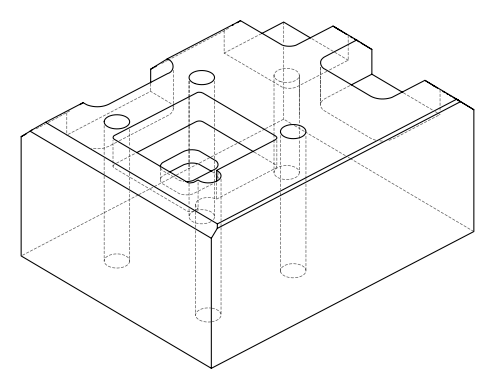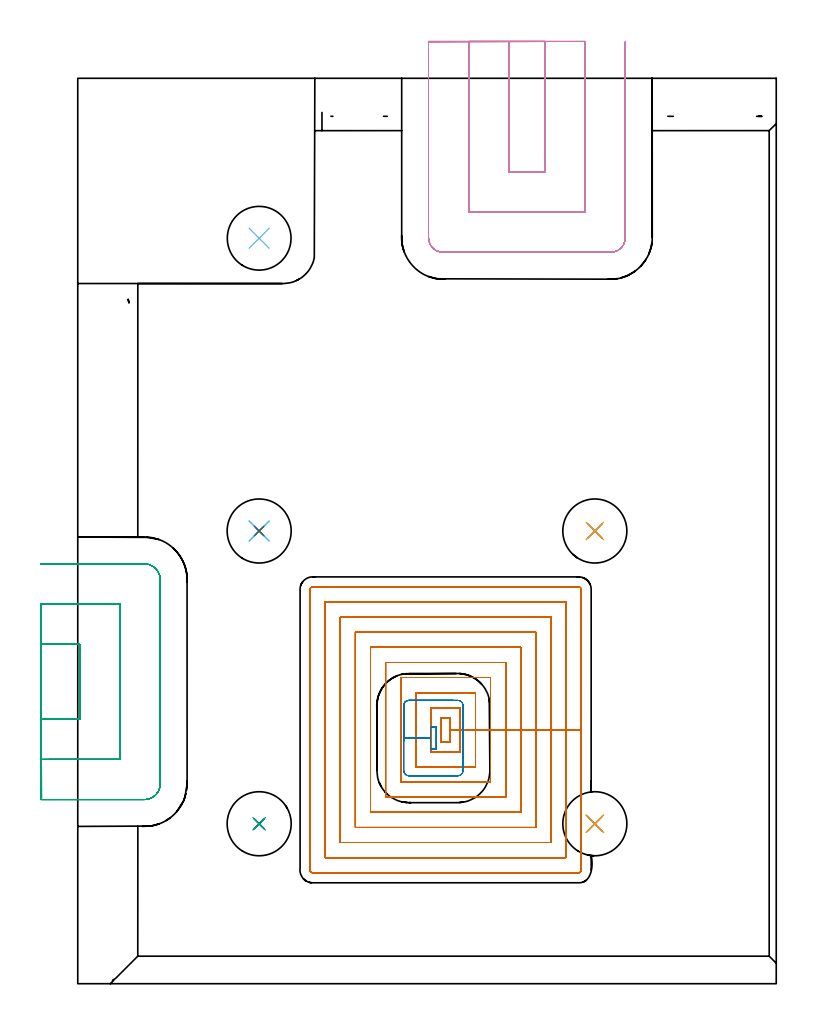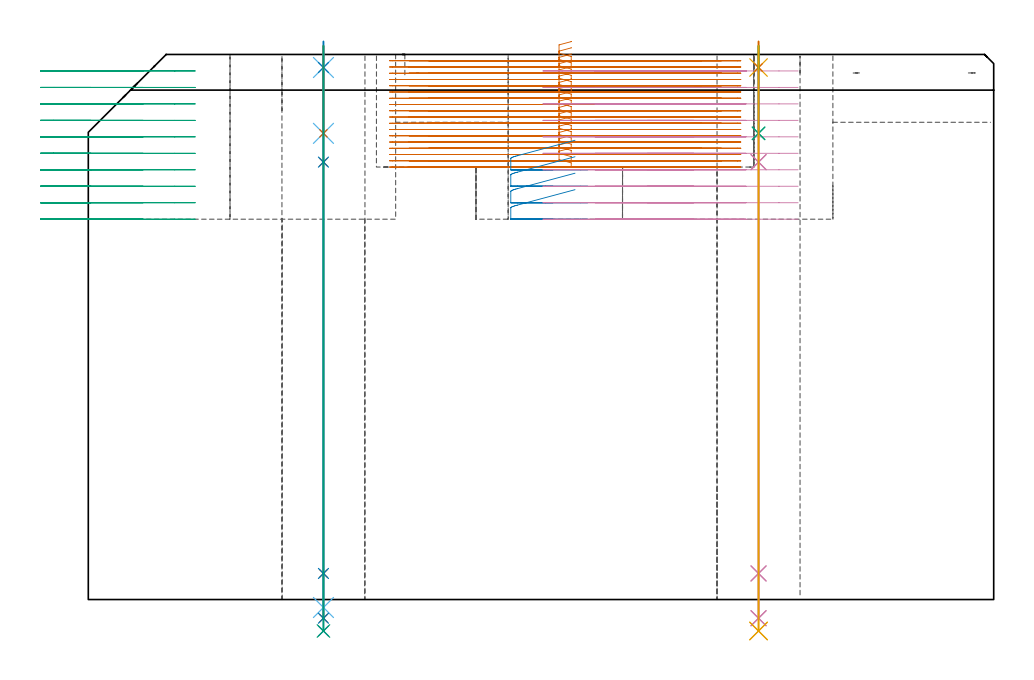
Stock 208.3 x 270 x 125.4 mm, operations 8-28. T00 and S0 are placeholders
(PLAN: 28 operations, 17 tool changes, 120.7 min)
(1 AREA_MILL | FG_CHAMFER_SURFACE | UGT0205_001 | 1.51 min | 4934 mm3)
(2 AREA_MILL_1 | FG_CHAMFER_SURFACE_1 | UGT0205_001 | 2.76 min | 8740 mm3)
(3 AREA_MILL_2 | FG_CHAMFER_SURFACE_2 | UGT0205_001 | 4.9 min | 6496 mm3)
(4 AREA_MILL_3 | FG_CHAMFER_SURFACE_3 | UGT0205_001 | 2.14 min | 552 mm3)
(5 AREA_MILL_4 | FG_CHAMFER_SURFACE_4 | UGT0205_001 | 2.03 min | 5386 mm3)
(6 AREA_MILL_5 | FG_CHAMFER_SURFACE_5 | UGT0205_001 | 4.48 min | 14565 mm3)
(7 MILL_CORNER_NOTCH_RECTANGULAR | CORNER_NOTCH_RECTANGULAR | NXT0201_012 | Follow Part, ap 4, ae 75% | 10.65 min | 161145 mm3)
(8 MILL_RECTANGULAR_POCKET | POCKET_RECTANGULAR_STRAIGHT | NXT0201_008 | Follow Part, ap 1.5, ae 75% | 64.33 min | 204747 mm3)
(9 MILL_RECTANGULAR_POCKET_1 | POCKET_RECTANGULAR_STRAIGHT_1 | NXT0201_012 | Follow Part, ap 4, ae 75% | 1.39 min | 14621 mm3)
(10 MILL_SLOT | SLOT_PARTIAL_RECTANGULAR | NXT0201_012 | Follow Part, ap 4, ae 75% | 9.64 min | 101551 mm3)
(11 MILL_SLOT_1 | SLOT_PARTIAL_RECTANGULAR_1 | NXT0201_012 | Follow Part, ap 4, ae 75% | 11.29 min | 165333 mm3)
(12 SPOT_DRILL | STEP1HOLE | NXT0321_9005460120000 | 0.05 min | 111 mm3)
(13 SPOT_DRILL_1 | STEP1HOLE_1 | NXT0321_9005460120000 | 0.05 min | 161 mm3)
(14 SPOT_DRILL_2 | STEP1HOLE_2 | NXT0321_9005460120000 | 0.05 min | 203 mm3)
(15 SPOT_DRILL_3 | STEP1HOLE_4 | NXT0321_9005460120000 | 0.05 min | 179 mm3)
(16 DRILL_BLIND_HOLE_INTO_CENTER | STEP1HOLE | NXT0301_092 | 0.08 min | 1045 mm3)
(17 GUN_DRILL_THROUGH_HOLE | STEP1HOLE | UGT0307_009 | 0.63 min | 11879 mm3)
(18 DRILL_TO_ENLARGE_THROUGH_HOLE | STEP1HOLE | UGT0301_258 | 0.54 min | 19676 mm3)
(19 DRILL_BLIND_HOLE_INTO_CENTER_1 | STEP1HOLE_1 | NXT0301_092 | 0.08 min | 1752 mm3)
(20 GUN_DRILL_THROUGH_HOLE_1 | STEP1HOLE_1 | UGT0307_009 | 0.63 min | 12253 mm3)
(21 DRILL_TO_ENLARGE_THROUGH_HOLE_1 | STEP1HOLE_1 | UGT0301_258 | 0.54 min | 21711 mm3)
(22 DRILL_BLIND_HOLE_INTO_CENTER_2 | STEP1HOLE_2 | NXT0301_092 | 0.08 min | 1735 mm3)
(23 GUN_DRILL_THROUGH_HOLE_2 | STEP1HOLE_2 | UGT0307_009 | 0.63 min | 12277 mm3)
(24 DRILL_TO_ENLARGE_THROUGH_HOLE_2 | STEP1HOLE_2 | UGT0301_258 | 0.54 min | 21733 mm3)
(25 INDEXABLE_INSERT_DRILL_THROUGH_HOLE_FROM_SOLID | STEP1HOLE_3 | NXT0302_009 | 0.37 min | 24786 mm3)
(26 DRILL_BLIND_HOLE_INTO_CENTER_3 | STEP1HOLE_4 | NXT0301_092 | 0.08 min | 1736 mm3)
(27 GUN_DRILL_THROUGH_HOLE_3 | STEP1HOLE_4 | UGT0307_009 | 0.63 min | 12245 mm3)
(28 DRILL_TO_ENLARGE_THROUGH_HOLE_3 | STEP1HOLE_4 | UGT0301_258 | 0.54 min | 21733 mm3)
(TOOL UGT0205_001 | Chamfer Mill 20 x 3 x 45 deg. | D20 FL50 Z2)
(TOOL NXT0201_012 | ENDMILL 16mm [2P460-1600-NA 1630] | D16 FL38 Z6)
(TOOL NXT0201_008 | ENDMILL 6mm [2P460-0600-NA 1630] | D6 FL26 Z6)
(TOOL NXT0321_9005460120000 | NC Spot Drill, 142deg, 12mm, Carbide, Uncoated | D12 PA142 FL30 Z2)
(TOOL NXT0301_092 | Carbide Drill 12.1mm [860.1-1210-061A1-MM 2214] | D12.1 PA140 FL77 Z2)
(TOOL UGT0307_009 | Gun Drill 12 mm | D12 PA130 FL24 Z1)
(TOOL UGT0301_258 | Twist Drill 19.1 mm | D19.1 PA118 FL140 Z2)
(TOOL NXT0302_009 | Index. Insert Drill 19mm [880-D1900L25-05] | D19 PA176 FL95 Z2)
(OP 8 MILL_RECTANGULAR_POCKET)
G17 G21 G94 G90
T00 M6
G54
G17 G0 G90 X111.1 Y79.134 S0 M3
G43 Z135.4 H1
Z128.4
G94 G1 Y79.3 Z128.355 F250.
X108.3 Z127.605
Y72.1 Z125.676
X111.1 Z124.926
Y75.7 Z123.961
Y79.3 F500.
X108.3
Y72.1
X111.1
Y75.7
X114.1
Y82.3
X105.3
Y69.1
X114.1
Y75.7
X118.6
Y86.8
X100.8
Y64.6
X118.6
Y75.7
X123.1
Y91.3
X96.3
Y60.1
X123.1
Y75.7
X127.6
Y95.8
X91.8
Y55.6
X127.6
Y75.7
X132.1
Y100.3
X87.3
Y51.1
X132.1
Y75.7
X136.6
Y104.8
X82.8
Y46.6
X136.6
Y75.7
X141.1
Y109.3
X78.3
Y42.1
X141.1
Y75.7
X145.6
Y113.8
X73.8
Y37.6
X145.6
Y75.7
X150.1
Y117.6
G3 X149.4 Y118.3 R0.7
G1 X70.
G3 X69.3 Y117.6 R0.7
G1 Y33.8
G3 X70. Y33.1 R0.7
G1 X149.4
G3 X150.1 Y33.8 R0.7
G1 Y75.7
Y76.7
G0 X111.1 Y79.134 Z126.961
G1 Y79.3 Z126.917 F250.
X108.3 Z126.166
Y72.1 Z124.237
X111.1 Z123.487
Y75.7 Z122.522
Y79.3 F500.
X108.3
Y72.1
X111.1
Y75.7
X114.1
Y82.3
X105.3
Y69.1
X114.1
Y75.7
X118.6
Y86.8
X100.8
Y64.6
X118.6
Y75.7
X123.1
Y91.3
X96.3
Y60.1
X123.1
Y75.7
X127.6
Y95.8
X91.8
Y55.6
X127.6
Y75.7
X132.1
Y100.3
X87.3
Y51.1
X132.1
Y75.7
X136.6
Y104.8
X82.8
Y46.6
X136.6
Y75.7
X141.1
Y109.3
X78.3
Y42.1
X141.1
Y75.7
X145.6
Y113.8
X73.8
Y37.6
X145.6
Y75.7
X150.1
Y117.6
G3 X149.4 Y118.3 R0.7
G1 X70.
G3 X69.3 Y117.6 R0.7
G1 Y33.8
G3 X70. Y33.1 R0.7
G1 X149.4
G3 X150.1 Y33.8 R0.7
G1 Y75.7
Y76.7
G0 X111.1 Y79.134 Z125.522
G1 Y79.3 Z125.478 F250.
X108.3 Z124.727
Y72.1 Z122.798
X111.1 Z122.048
Y75.7 Z121.083
Y79.3 F500.
X108.3
Y72.1
X111.1
Y75.7
X114.1
Y82.3
X105.3
Y69.1
X114.1
Y75.7
X118.6
Y86.8
X100.8
Y64.6
X118.6
Y75.7
X123.1
Y91.3
X96.3
Y60.1
X123.1
Y75.7
X127.6
Y95.8
X91.8
Y55.6
X127.6
Y75.7
X132.1
Y100.3
X87.3
Y51.1
X132.1
Y75.7
X136.6
Y104.8
X82.8
Y46.6
X136.6
Y75.7
X141.1
Y109.3
X78.3
Y42.1
X141.1
Y75.7
X145.6
Y113.8
X73.8
Y37.6
X145.6
Y75.7
X150.1
Y117.6
G3 X149.4 Y118.3 R0.7
G1 X70.
G3 X69.3 Y117.6 R0.7
G1 Y33.8
G3 X70. Y33.1 R0.7
G1 X149.4
G3 X150.1 Y33.8 R0.7
G1 Y75.7
Y76.7
G0 X111.1 Y79.134 Z124.083
G1 Y79.3 Z124.039 F250.
X108.3 Z123.288
Y72.1 Z121.359
X111.1 Z120.609
Y75.7 Z119.644
Y79.3 F500.
X108.3
Y72.1
X111.1
Y75.7
X114.1
Y82.3
X105.3
Y69.1
X114.1
Y75.7
X118.6
Y86.8
X100.8
Y64.6
X118.6
Y75.7
X123.1
Y91.3
X96.3
Y60.1
X123.1
Y75.7
X127.6
Y95.8
X91.8
Y55.6
X127.6
Y75.7
X132.1
Y100.3
X87.3
Y51.1
X132.1
Y75.7
X136.6
Y104.8
X82.8
Y46.6
X136.6
Y75.7
X141.1
Y109.3
X78.3
Y42.1
X141.1
Y75.7
X145.6
Y113.8
X73.8
Y37.6
X145.6
Y75.7
X150.1
Y117.6
G3 X149.4 Y118.3 R0.7
G1 X70.
G3 X69.3 Y117.6 R0.7
G1 Y33.8
G3 X70. Y33.1 R0.7
G1 X149.4
G3 X150.1 Y33.8 R0.7
G1 Y75.7
Y76.7
G0 X111.1 Y79.134 Z122.644
G1 Y79.3 Z122.6 F250.
X108.3 Z121.85
Y72.1 Z119.92
X111.1 Z119.17
Y75.7 Z118.205
Y79.3 F500.
X108.3
Y72.1
X111.1
Y75.7
X114.1
Y82.3
X105.3
Y69.1
X114.1
Y75.7
X118.6
Y86.8
X100.8
Y64.6
X118.6
Y75.7
X123.1
Y91.3
X96.3
Y60.1
X123.1
Y75.7
X127.6
Y95.8
X91.8
Y55.6
X127.6
Y75.7
X132.1
Y100.3
X87.3
Y51.1
X132.1
Y75.7
X136.6
Y104.8
X82.8
Y46.6
X136.6
Y75.7
X141.1
Y109.3
X78.3
Y42.1
X141.1
Y75.7
X145.6
Y113.8
X73.8
Y37.6
X145.6
Y75.7
X150.1
Y117.6
G3 X149.4 Y118.3 R0.7
G1 X70.
G3 X69.3 Y117.6 R0.7
G1 Y33.8
G3 X70. Y33.1 R0.7
G1 X149.4
G3 X150.1 Y33.8 R0.7
G1 Y75.7
Y76.7
G0 X111.1 Y79.134 Z121.205
G1 Y79.3 Z121.161 F250.
X108.3 Z120.411
Y72.1 Z118.481
X111.1 Z117.731
Y75.7 Z116.767
Y79.3 F500.
X108.3
Y72.1
X111.1
Y75.7
X114.1
Y82.3
X105.3
Y69.1
X114.1
Y75.7
X118.6
Y86.8
X100.8
Y64.6
X118.6
Y75.7
X123.1
Y91.3
X96.3
Y60.1
X123.1
Y75.7
X127.6
Y95.8
X91.8
Y55.6
X127.6
Y75.7
X132.1
Y100.3
X87.3
Y51.1
X132.1
Y75.7
X136.6
Y104.8
X82.8
Y46.6
X136.6
Y75.7
X141.1
Y109.3
X78.3
Y42.1
X141.1
Y75.7
X145.6
Y113.8
X73.8
Y37.6
X145.6
Y75.7
X150.1
Y117.6
G3 X149.4 Y118.3 R0.7
G1 X70.
G3 X69.3 Y117.6 R0.7
G1 Y33.8
G3 X70. Y33.1 R0.7
G1 X149.4
G3 X150.1 Y33.8 R0.7
G1 Y75.7
Y76.7
G0 X111.1 Y79.134 Z119.767
G1 Y79.3 Z119.722 F250.
X108.3 Z118.972
Y72.1 Z117.043
X111.1 Z116.292
Y75.7 Z115.328
Y79.3 F500.
X108.3
Y72.1
X111.1
Y75.7
X114.1
Y82.3
X105.3
Y69.1
X114.1
Y75.7
X118.6
Y86.8
X100.8
Y64.6
X118.6
Y75.7
X123.1
Y91.3
X96.3
Y60.1
X123.1
Y75.7
X127.6
Y95.8
X91.8
Y55.6
X127.6
Y75.7
X132.1
Y100.3
X87.3
Y51.1
X132.1
Y75.7
X136.6
Y104.8
X82.8
Y46.6
X136.6
Y75.7
X141.1
Y109.3
X78.3
Y42.1
X141.1
Y75.7
X145.6
Y113.8
X73.8
Y37.6
X145.6
Y75.7
X150.1
Y117.6
G3 X149.4 Y118.3 R0.7
G1 X70.
G3 X69.3 Y117.6 R0.7
G1 Y33.8
G3 X70. Y33.1 R0.7
G1 X149.4
G3 X150.1 Y33.8 R0.7
G1 Y75.7
Y76.7
G0 X111.1 Y79.134 Z118.328
G1 Y79.3 Z118.283 F250.
X108.3 Z117.533
Y72.1 Z115.604
X111.1 Z114.853
Y75.7 Z113.889
Y79.3 F500.
X108.3
Y72.1
X111.1
Y75.7
X114.1
Y82.3
X105.3
Y69.1
X114.1
Y75.7
X118.6
Y86.8
X100.8
Y64.6
X118.6
Y75.7
X123.1
Y91.3
X96.3
Y60.1
X123.1
Y75.7
X127.6
Y95.8
X91.8
Y55.6
X127.6
Y75.7
X132.1
Y100.3
X87.3
Y51.1
X132.1
Y75.7
X136.6
Y104.8
X82.8
Y46.6
X136.6
Y75.7
X141.1
Y109.3
X78.3
Y42.1
X141.1
Y75.7
X145.6
Y113.8
X73.8
Y37.6
X145.6
Y75.7
X150.1
Y117.6
G3 X149.4 Y118.3 R0.7
G1 X70.
G3 X69.3 Y117.6 R0.7
G1 Y33.8
G3 X70. Y33.1 R0.7
G1 X149.4
G3 X150.1 Y33.8 R0.7
G1 Y75.7
Y76.7
G0 X111.1 Y79.134 Z116.889
G1 Y79.3 Z116.844 F250.
X108.3 Z116.094
Y72.1 Z114.165
X111.1 Z113.415
Y75.7 Z112.45
Y79.3 F500.
X108.3
Y72.1
X111.1
Y75.7
X114.1
Y82.3
X105.3
Y69.1
X114.1
Y75.7
X118.6
Y86.8
X100.8
Y64.6
X118.6
Y75.7
X123.1
Y91.3
X96.3
Y60.1
X123.1
Y75.7
X127.6
Y95.8
X91.8
Y55.6
X127.6
Y75.7
X132.1
Y100.3
X87.3
Y51.1
X132.1
Y75.7
X136.6
Y104.8
X82.8
Y46.6
X136.6
Y75.7
X141.1
Y109.3
X78.3
Y42.1
X141.1
Y75.7
X145.6
Y113.8
X73.8
Y37.6
X145.6
Y75.7
X150.1
Y117.6
G3 X149.4 Y118.3 R0.7
G1 X70.
G3 X69.3 Y117.6 R0.7
G1 Y33.8
G3 X70. Y33.1 R0.7
G1 X149.4
G3 X150.1 Y33.8 R0.7
G1 Y75.7
Y76.7
G0 X111.1 Y79.134 Z115.45
G1 Y79.3 Z115.405 F250.
X108.3 Z114.655
Y72.1 Z112.726
X111.1 Z111.976
Y75.7 Z111.011
Y79.3 F500.
X108.3
Y72.1
X111.1
Y75.7
X114.1
Y82.3
X105.3
Y69.1
X114.1
Y75.7
X118.6
Y86.8
X100.8
Y64.6
X118.6
Y75.7
X123.1
Y91.3
X96.3
Y60.1
X123.1
Y75.7
X127.6
Y95.8
X91.8
Y55.6
X127.6
Y75.7
X132.1
Y100.3
X87.3
Y51.1
X132.1
Y75.7
X136.6
Y104.8
X82.8
Y46.6
X136.6
Y75.7
X141.1
Y109.3
X78.3
Y42.1
X141.1
Y75.7
X145.6
Y113.8
X73.8
Y37.6
X145.6
Y75.7
X150.1
Y117.6
G3 X149.4 Y118.3 R0.7
G1 X70.
G3 X69.3 Y117.6 R0.7
G1 Y33.8
G3 X70. Y33.1 R0.7
G1 X149.4
G3 X150.1 Y33.8 R0.7
G1 Y75.7
Y76.7
G0 X111.1 Y79.134 Z114.011
G1 Y79.3 Z113.967 F250.
X108.3 Z113.216
Y72.1 Z111.287
X111.1 Z110.537
Y75.7 Z109.572
Y79.3 F500.
X108.3
Y72.1
X111.1
Y75.7
X114.1
Y82.3
X105.3
Y69.1
X114.1
Y75.7
X118.6
Y86.8
X100.8
Y64.6
X118.6
Y75.7
X123.1
Y91.3
X96.3
Y60.1
X123.1
Y75.7
X127.6
Y95.8
X91.8
Y55.6
X127.6
Y75.7
X132.1
Y100.3
X87.3
Y51.1
X132.1
Y75.7
X136.6
Y104.8
X82.8
Y46.6
X136.6
Y75.7
X141.1
Y109.3
X78.3
Y42.1
X141.1
Y75.7
X145.6
Y113.8
X73.8
Y37.6
X145.6
Y75.7
X150.1
Y117.6
G3 X149.4 Y118.3 R0.7
G1 X70.
G3 X69.3 Y117.6 R0.7
G1 Y33.8
G3 X70. Y33.1 R0.7
G1 X149.4
G3 X150.1 Y33.8 R0.7
G1 Y75.7
Y76.7
G0 X111.1 Y79.134 Z112.572
G1 Y79.3 Z112.528 F250.
X108.3 Z111.777
Y72.1 Z109.848
X111.1 Z109.098
Y75.7 Z108.133
Y79.3 F500.
X108.3
Y72.1
X111.1
Y75.7
X114.1
Y82.3
X105.3
Y69.1
X114.1
Y75.7
X118.6
Y86.8
X100.8
Y64.6
X118.6
Y75.7
X123.1
Y91.3
X96.3
Y60.1
X123.1
Y75.7
X127.6
Y95.8
X91.8
Y55.6
X127.6
Y75.7
X132.1
Y100.3
X87.3
Y51.1
X132.1
Y75.7
X136.6
Y104.8
X82.8
Y46.6
X136.6
Y75.7
X141.1
Y109.3
X78.3
Y42.1
X141.1
Y75.7
X145.6
Y113.8
X73.8
Y37.6
X145.6
Y75.7
X150.1
Y117.6
G3 X149.4 Y118.3 R0.7
G1 X70.
G3 X69.3 Y117.6 R0.7
G1 Y33.8
G3 X70. Y33.1 R0.7
G1 X149.4
G3 X150.1 Y33.8 R0.7
G1 Y75.7
Y76.7
G0 X111.1 Y79.134 Z111.133
G1 Y79.3 Z111.089 F250.
X108.3 Z110.339
Y72.1 Z108.409
X111.1 Z107.659
Y75.7 Z106.694
Y79.3 F500.
X108.3
Y72.1
X111.1
Y75.7
X114.1
Y82.3
X105.3
Y69.1
X114.1
Y75.7
X118.6
Y86.8
X100.8
Y64.6
X118.6
Y75.7
X123.1
Y91.3
X96.3
Y60.1
X123.1
Y75.7
X127.6
Y95.8
X91.8
Y55.6
X127.6
Y75.7
X132.1
Y100.3
X87.3
Y51.1
X132.1
Y75.7
X136.6
Y104.8
X82.8
Y46.6
X136.6
Y75.7
X141.1
Y109.3
X78.3
Y42.1
X141.1
Y75.7
X145.6
Y113.8
X73.8
Y37.6
X145.6
Y75.7
X150.1
Y117.6
G3 X149.4 Y118.3 R0.7
G1 X70.
G3 X69.3 Y117.6 R0.7
G1 Y33.8
G3 X70. Y33.1 R0.7
G1 X149.4
G3 X150.1 Y33.8 R0.7
G1 Y75.7
Y76.7
G0 X111.1 Y79.134 Z109.694
G1 Y79.3 Z109.65 F250.
X108.3 Z108.9
Y72.1 Z106.97
X111.1 Z106.22
Y75.7 Z105.256
Y79.3 F500.
X108.3
Y72.1
X111.1
Y75.7
X114.1
Y82.3
X105.3
Y69.1
X114.1
Y75.7
X118.6
Y86.8
X100.8
Y64.6
X118.6
Y75.7
X123.1
Y91.3
X96.3
Y60.1
X123.1
Y75.7
X127.6
Y95.8
X91.8
Y55.6
X127.6
Y75.7
X132.1
Y100.3
X87.3
Y51.1
X132.1
Y75.7
X136.6
Y104.8
X82.8
Y46.6
X136.6
Y75.7
X141.1
Y109.3
X78.3
Y42.1
X141.1
Y75.7
X145.6
Y113.8
X73.8
Y37.6
X145.6
Y75.7
X150.1
Y117.6
G3 X149.4 Y118.3 R0.7
G1 X70.
G3 X69.3 Y117.6 R0.7
G1 Y33.8
G3 X70. Y33.1 R0.7
G1 X149.4
G3 X150.1 Y33.8 R0.7
G1 Y75.7
Y76.7
G0 X111.1 Y79.134 Z108.256
G1 Y79.3 Z108.211 F250.
X108.3 Z107.461
Y72.1 Z105.532
X111.1 Z104.781
Y75.7 Z103.817
Y79.3 F500.
X108.3
Y72.1
X111.1
Y75.7
X114.1
Y82.3
X105.3
Y69.1
X114.1
Y75.7
X118.6
Y86.8
X100.8
Y64.6
X118.6
Y75.7
X123.1
Y91.3
X96.3
Y60.1
X123.1
Y75.7
X127.6
Y95.8
X91.8
Y55.6
X127.6
Y75.7
X132.1
Y100.3
X87.3
Y51.1
X132.1
Y75.7
X136.6
Y104.8
X82.8
Y46.6
X136.6
Y75.7
X141.1
Y109.3
X78.3
Y42.1
X141.1
Y75.7
X145.6
Y113.8
X73.8
Y37.6
X145.6
Y75.7
X150.1
Y117.6
G3 X149.4 Y118.3 R0.7
G1 X70.
G3 X69.3 Y117.6 R0.7
G1 Y33.8
G3 X70. Y33.1 R0.7
G1 X149.4
G3 X150.1 Y33.8 R0.7
G1 Y75.7
Y76.7
G0 X111.1 Y79.134 Z106.817
G1 Y79.3 Z106.772 F250.
X108.3 Z106.022
Y72.1 Z104.093
X111.1 Z103.342
Y75.7 Z102.378
Y79.3 F500.
X108.3
Y72.1
X111.1
Y75.7
X114.1
Y82.3
X105.3
Y69.1
X114.1
Y75.7
X118.6
Y86.8
X100.8
Y64.6
X118.6
Y75.7
X123.1
Y91.3
X96.3
Y60.1
X123.1
Y75.7
X127.6
Y95.8
X91.8
Y55.6
X127.6
Y75.7
X132.1
Y100.3
X87.3
Y51.1
X132.1
Y75.7
X136.6
Y104.8
X82.8
Y46.6
X136.6
Y75.7
X141.1
Y109.3
X78.3
Y42.1
X141.1
Y75.7
X145.6
Y113.8
X73.8
Y37.6
X145.6
Y75.7
X150.1
Y117.6
G3 X149.4 Y118.3 R0.7
G1 X70.
G3 X69.3 Y117.6 R0.7
G1 Y33.8
G3 X70. Y33.1 R0.7
G1 X149.4
G3 X150.1 Y33.8 R0.7
G1 Y75.7
Y76.7
G0 X111.1 Y79.134 Z105.378
G1 Y79.3 Z105.333 F250.
X108.3 Z104.583
Y72.1 Z102.654
X111.1 Z101.904
Y75.7 Z100.939
Y79.3 F500.
X108.3
Y72.1
X111.1
Y75.7
X114.1
Y82.3
X105.3
Y69.1
X114.1
Y75.7
X118.6
Y86.8
X100.8
Y64.6
X118.6
Y75.7
X123.1
Y91.3
X96.3
Y60.1
X123.1
Y75.7
X127.6
Y95.8
X91.8
Y55.6
X127.6
Y75.7
X132.1
Y100.3
X87.3
Y51.1
X132.1
Y75.7
X136.6
Y104.8
X82.8
Y46.6
X136.6
Y75.7
X141.1
Y109.3
X78.3
Y42.1
X141.1
Y75.7
X145.6
Y113.8
X73.8
Y37.6
X145.6
Y75.7
X150.1
Y117.6
G3 X149.4 Y118.3 R0.7
G1 X70.
G3 X69.3 Y117.6 R0.7
G1 Y33.8
G3 X70. Y33.1 R0.7
G1 X149.4
G3 X150.1 Y33.8 R0.7
G1 Y75.7
Y76.7
G0 X111.1 Y79.134 Z103.939
G1 Y79.3 Z103.894 F250.
X108.3 Z103.144
Y72.1 Z101.215
X111.1 Z100.465
Y75.7 Z99.5
Y79.3 F500.
X108.3
Y72.1
X111.1
Y75.7
X114.1
Y82.3
X105.3
Y69.1
X114.1
Y75.7
X118.6
Y86.8
X100.8
Y64.6
X118.6
Y75.7
X123.1
Y91.3
X96.3
Y60.1
X123.1
Y75.7
X127.6
Y95.8
X91.8
Y55.6
X127.6
Y75.7
X132.1
Y100.3
X87.3
Y51.1
X132.1
Y75.7
X136.6
Y104.8
X82.8
Y46.6
X136.6
Y75.7
X141.1
Y109.3
X78.3
Y42.1
X141.1
Y75.7
X145.6
Y113.8
X73.8
Y37.6
X145.6
Y75.7
X150.1
Y117.6
G3 X149.4 Y118.3 R0.7
G1 X70.
G3 X69.3 Y117.6 R0.7
G1 Y33.8
G3 X70. Y33.1 R0.7
G1 X149.4
G3 X150.1 Y33.8 R0.7
G1 Y75.7
Y76.7
G0 Z135.4
M5
M2
(OP 9 MILL_RECTANGULAR_POCKET_1)
G17 G21 G94 G90
T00 M6
G54
G17 G0 G90 X111.974 Y84.5 S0 M3
G43 Z135.4 H1
Z105.66
G94 G1 X98.673 Z102.096 F250.
X98.355 Y84.442 Z102.01
X98.055 Y84.322 Z101.923
X97.785 Y84.143 Z101.836
X97.557 Y83.915 Z101.75
X97.378 Y83.645 Z101.663
X97.258 Y83.345 Z101.576
X97.2 Y83.027 Z101.49
Y73.25 Z98.87
X105.2
Y70. F500.
X106.9
Y76.5
X105.2
Y73.25
X97.2
Y63.6
G3 X98.8 Y62. R1.6
G1 X113.3
G3 X114.9 Y63.6 R1.6
G1 Y82.9
G3 X113.3 Y84.5 R1.6
G1 X98.8
G3 X97.2 Y82.9 R1.6
G1 Y73.25
Y72.25
G0 X111.974 Y84.5 Z101.87
G1 X98.673 Z98.306 F250.
X98.355 Y84.442 Z98.22
X98.055 Y84.322 Z98.133
X97.785 Y84.143 Z98.046
X97.557 Y83.915 Z97.96
X97.378 Y83.645 Z97.873
X97.258 Y83.345 Z97.786
X97.2 Y83.027 Z97.7
Y73.25 Z95.08
X105.2
Y70. F500.
X106.9
Y76.5
X105.2
Y73.25
X97.2
Y63.6
G3 X98.8 Y62. R1.6
G1 X113.3
G3 X114.9 Y63.6 R1.6
G1 Y82.9
G3 X113.3 Y84.5 R1.6
G1 X98.8
G3 X97.2 Y82.9 R1.6
G1 Y73.25
Y72.25
G0 X111.974 Y84.5 Z98.08
G1 X98.673 Z94.516 F250.
X98.355 Y84.442 Z94.43
X98.055 Y84.322 Z94.343
X97.785 Y84.143 Z94.256
X97.557 Y83.915 Z94.17
X97.378 Y83.645 Z94.083
X97.258 Y83.345 Z93.996
X97.2 Y83.027 Z93.91
Y73.25 Z91.29
X105.2
Y70. F500.
X106.9
Y76.5
X105.2
Y73.25
X97.2
Y63.6
G3 X98.8 Y62. R1.6
G1 X113.3
G3 X114.9 Y63.6 R1.6
G1 Y82.9
G3 X113.3 Y84.5 R1.6
G1 X98.8
G3 X97.2 Y82.9 R1.6
G1 Y73.25
Y72.25
G0 X111.974 Y84.5 Z94.29
G1 X98.673 Z90.726 F250.
X98.355 Y84.442 Z90.64
X98.055 Y84.322 Z90.553
X97.785 Y84.143 Z90.466
X97.557 Y83.915 Z90.38
X97.378 Y83.645 Z90.293
X97.258 Y83.345 Z90.206
X97.2 Y83.027 Z90.12
Y73.25 Z87.5
X105.2
Y70. F500.
X106.9
Y76.5
X105.2
Y73.25
X97.2
Y63.6
G3 X98.8 Y62. R1.6
G1 X113.3
G3 X114.9 Y63.6 R1.6
G1 Y82.9
G3 X113.3 Y84.5 R1.6
G1 X98.8
G3 X97.2 Y82.9 R1.6
G1 Y73.25
Y72.25
G0 Z135.4
M5
M2
(OP 10 MILL_SLOT)
G17 G21 G94 G90
T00 M6
G54
G17 G0 G90 X-11. Y78.867 S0 M3
G43 Z135.4 H1
Z121.61
G94 G1 X-8. Y78.899 F250.
G2 X-7.746 Y78.9 R24. F500.
G1 X0.6
Y101.2
X-7.746
G2 X-8. Y101.201 R24.
G1 X-11. Y101.233 F250.
X-10.999 Y66.834
X-8. Y66.897
G2 X-7.746 Y66.9 R12. F500.
G1 X12.6
Y113.2
X-7.746
G2 X-8. Y113.203 R12.
G1 X-10.999 Y113.266 F250.
X-10.746 Y54.9
X-7.746
X19.9 F500.
G3 X24.6 Y59.6 R4.7
G1 Y120.5
G3 X19.9 Y125.2 R4.7
G1 X-7.746
X-10.746 F250.
G0 X-11. Y78.867 Z117.82
G1 X-8. Y78.899
G2 X-7.746 Y78.9 R24. F500.
G1 X0.6
Y101.2
X-7.746
G2 X-8. Y101.201 R24.
G1 X-11. Y101.233 F250.
X-10.999 Y66.834
X-8. Y66.897
G2 X-7.746 Y66.9 R12. F500.
G1 X12.6
Y113.2
X-7.746
G2 X-8. Y113.203 R12.
G1 X-10.999 Y113.266 F250.
X-10.746 Y54.9
X-7.746
X19.9 F500.
G3 X24.6 Y59.6 R4.7
G1 Y120.5
G3 X19.9 Y125.2 R4.7
G1 X-7.746
X-10.746 F250.
G0 X-11. Y78.9 Z114.03
G1 X-8.
X0.6 F500.
Y101.2
X-8.
X-11. F250.
Y66.9
X-8.
X12.6 F500.
Y113.2
X-8.
X-11. F250.
Y54.9
X-8.
X19.9 F500.
G3 X24.6 Y59.6 R4.7
G1 Y120.5
G3 X19.9 Y125.2 R4.7
G1 X-8.
X-11. F250.
G0 Y78.9 Z110.24
G1 X-8.
X0.6 F500.
Y101.2
X-8.
X-11. F250.
Y66.9
X-8.
X12.6 F500.
Y113.2
X-8.
X-11. F250.
Y54.9
X-8.
X19.9 F500.
G3 X24.6 Y59.6 R4.7
G1 Y120.5
G3 X19.9 Y125.2 R4.7
G1 X-8.
X-11. F250.
G0 Y78.9 Z106.45
G1 X-8.
X0.6 F500.
Y101.2
X-8.
X-11. F250.
Y66.9
X-8.
X12.6 F500.
Y113.2
X-8.
X-11. F250.
Y54.9
X-8.
X19.9 F500.
G3 X24.6 Y59.6 R4.7
G1 Y120.5
G3 X19.9 Y125.2 R4.7
G1 X-8.
X-11. F250.
G0 Y78.9 Z102.66
G1 X-8.
X0.6 F500.
Y101.2
X-8.
X-11. F250.
Y66.9
X-8.
X12.6 F500.
Y113.2
X-8.
X-11. F250.
Y54.9
X-8.
X19.9 F500.
G3 X24.6 Y59.6 R4.7
G1 Y120.5
G3 X19.9 Y125.2 R4.7
G1 X-8.
X-11. F250.
G0 Y78.9 Z98.87
G1 X-8.
X0.6 F500.
Y101.2
X-8.
X-11. F250.
Y66.9
X-8.
X12.6 F500.
Y113.2
X-8.
X-11. F250.
Y54.9
X-8.
X19.9 F500.
G3 X24.6 Y59.6 R4.7
G1 Y120.5
G3 X19.9 Y125.2 R4.7
G1 X-8.
X-11. F250.
G0 Y78.9 Z95.08
G1 X-8.
X0.6 F500.
Y101.2
X-8.
X-11. F250.
Y66.9
X-8.
X12.6 F500.
Y113.2
X-8.
X-11. F250.
Y54.9
X-8.
X19.9 F500.
G3 X24.6 Y59.6 R4.7
G1 Y120.5
G3 X19.9 Y125.2 R4.7
G1 X-8.
X-11. F250.
G0 Y78.9 Z91.29
G1 X-8.
X0.6 F500.
Y101.2
X-8.
X-11. F250.
Y66.9
X-8.
X12.6 F500.
Y113.2
X-8.
X-11. F250.
Y54.9
X-8.
X19.9 F500.
G3 X24.6 Y59.6 R4.7
G1 Y120.5
G3 X19.9 Y125.2 R4.7
G1 X-8.
X-11. F250.
G0 Y78.9 Z87.5
G1 X-8.
X0.6 F500.
Y101.2
X-8.
X-11. F250.
Y66.9
X-8.
X12.6 F500.
Y113.2
X-8.
X-11. F250.
Y54.9
X-8.
X19.9 F500.
G3 X24.6 Y59.6 R4.7
G1 Y120.5
G3 X19.9 Y125.2 R4.7
G1 X-8.
X-11. F250.
G0 Z135.4
M5
M2
(OP 11 MILL_SLOT_1)
G17 G21 G94 G90
T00 M6
G54
G17 G0 G90 X128.567 Y281. S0 M3
G43 Z135.4 H1
Z121.61
G94 G1 X128.599 Y278. F250.
G2 X128.6 Y277.746 R24. F500.
G1 Y242.1
X139.3
Y277.746
G2 X139.301 Y278. R24.
G1 X139.333 Y281. F250.
X116.534 Y280.999
X116.597 Y278.
G2 X116.6 Y277.746 R12. F500.
G1 Y230.1
X151.3
Y277.746
G2 X151.303 Y278. R12.
G1 X151.366 Y280.999 F250.
X104.6 Y280.746
Y277.746
Y222.5 F500.
G3 X109. Y218.1 R4.4
G1 X158.9
G3 X163.3 Y222.5 R4.4
G1 Y277.746
Y280.746 F250.
G0 X128.584 Y281. Z117.82
G1 X128.6 Y278.
Y277.875 F500.
Y242.1
X139.3
Y277.877
Y278.
X139.316 Y281. F250.
X116.568
X116.599 Y278.
X116.6 Y277.875 F500.
Y230.1
X151.3
Y277.877
X151.301 Y278.
X151.331 Y281. F250.
X104.6 Y280.875
Y277.875
Y222.5 F500.
G3 X109. Y218.1 R4.4
G1 X158.9
G3 X163.3 Y222.5 R4.4
G1 Y277.877
Y280.877 F250.
G0 X128.6 Y281. Z114.03
G1 Y278.
Y242.1 F500.
X139.3
Y278.
Y281. F250.
X116.6
Y278.
Y230.1 F500.
X151.3
Y278.
Y281. F250.
X104.6
Y278.
Y222.5 F500.
G3 X109. Y218.1 R4.4
G1 X158.9
G3 X163.3 Y222.5 R4.4
G1 Y278.
Y281. F250.
G0 X128.6 Z110.24
G1 Y278.
Y242.1 F500.
X139.3
Y278.
Y281. F250.
X116.6
Y278.
Y230.1 F500.
X151.3
Y278.
Y281. F250.
X104.6
Y278.
Y222.5 F500.
G3 X109. Y218.1 R4.4
G1 X158.9
G3 X163.3 Y222.5 R4.4
G1 Y278.
Y281. F250.
G0 X128.6 Z106.45
G1 Y278.
Y242.1 F500.
X139.3
Y278.
Y281. F250.
X116.6
Y278.
Y230.1 F500.
X151.3
Y278.
Y281. F250.
X104.6
Y278.
Y222.5 F500.
G3 X109. Y218.1 R4.4
G1 X158.9
G3 X163.3 Y222.5 R4.4
G1 Y278.
Y281. F250.
G0 X128.6 Z102.66
G1 Y278.
Y242.1 F500.
X139.3
Y278.
Y281. F250.
X116.6
Y278.
Y230.1 F500.
X151.3
Y278.
Y281. F250.
X104.6
Y278.
Y222.5 F500.
G3 X109. Y218.1 R4.4
G1 X158.9
G3 X163.3 Y222.5 R4.4
G1 Y278.
Y281. F250.
G0 X128.6 Z98.87
G1 Y278.
Y242.1 F500.
X139.3
Y278.
Y281. F250.
X116.6
Y278.
Y230.1 F500.
X151.3
Y278.
Y281. F250.
X104.6
Y278.
Y222.5 F500.
G3 X109. Y218.1 R4.4
G1 X158.9
G3 X163.3 Y222.5 R4.4
G1 Y278.
Y281. F250.
G0 X128.6 Z95.08
G1 Y278.
Y242.1 F500.
X139.3
Y278.
Y281. F250.
X116.6
Y278.
Y230.1 F500.
X151.3
Y278.
Y281. F250.
X104.6
Y278.
Y222.5 F500.
G3 X109. Y218.1 R4.4
G1 X158.9
G3 X163.3 Y222.5 R4.4
G1 Y278.
Y281. F250.
G0 X128.6 Z91.29
G1 Y278.
Y242.1 F500.
X139.3
Y278.
Y281. F250.
X116.6
Y278.
Y230.1 F500.
X151.3
Y278.
Y281. F250.
X104.6
Y278.
Y222.5 F500.
G3 X109. Y218.1 R4.4
G1 X158.9
G3 X163.3 Y222.5 R4.4
G1 Y278.
Y281. F250.
G0 X128.6 Z87.5
G1 Y278.
Y242.1 F500.
X139.3
Y278.
Y281. F250.
X116.6
Y278.
Y230.1 F500.
X151.3
Y278.
Y281. F250.
X104.6
Y278.
Y222.5 F500.
G3 X109. Y218.1 R4.4
G1 X158.9
G3 X163.3 Y222.5 R4.4
G1 Y278.
Y281. F250.
G0 Z135.4
M5
M2
(OP 12 SPOT_DRILL)
G17 G21 G94 G90
T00 M6
G54
G17 G0 G90 X154.2 Y47.7 S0 M3
G43 Z135.4 H0
G94 G81 G98 Z122.4 F250. R128.4
G80
M5
M2
(OP 13 SPOT_DRILL_1)
G17 G21 G94 G90
T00 M6
G54
G17 G0 G90 X54.1 Y135. S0 M3
G43 Z135.4 H0
G94 G81 G98 Z122.4 F250. R128.4
G80
M5
M2
(OP 14 SPOT_DRILL_2)
G17 G21 G94 G90
T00 M6
G54
G17 G0 G90 X154.2 Y135. S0 M3
G43 Z135.4 H0
G94 G81 G98 Z122.4 F250. R128.4
G80
M5
M2
(OP 15 SPOT_DRILL_3)
G17 G21 G94 G90
T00 M6
G54
G17 G0 G90 X54.1 Y47.7 S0 M3
G43 Z135.4 H0
G94 G81 G98 Z122.4 F250. R128.4
G80
M5
M2
(OP 16 DRILL_BLIND_HOLE_INTO_CENTER)
G17 G21 G94 G90
T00 M6
G54
G17 G0 G90 X154.2 Y47.7 S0 M3
G43 Z135.4 H1
G94 G81 G98 Z107.25 F250. R127.4
G80
M5
M2
(OP 17 GUN_DRILL_THROUGH_HOLE)
G17 G21 G94 G90
T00 M6
G54
G17 G0 G90 X154.2 Y47.7 M8
G43 Z135.4 H0
Z121.61
S716 M3
G94 G1 Z100.636 F125. M26
G4 X.084
Z6. F250.
G4 X.084
Z-4.298 F125.
G4 X.084
M5
M9
G0 Z121.61
Z135.4
M2
(OP 18 DRILL_TO_ENLARGE_THROUGH_HOLE)
G17 G21 G94 G90
T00 M6
G54
G17 G0 G90 X154.2 Y47.7 S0 M3
G43 Z135.4 H0
G94 G73 G98 Z-7.238 F250. Q18.948 R127.4
G80
M5
M2
(OP 19 DRILL_BLIND_HOLE_INTO_CENTER_1)
G17 G21 G94 G90
T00 M6
G54
G17 G0 G90 X54.1 Y135. S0 M3
G43 Z135.4 H1
G94 G81 G98 Z107.25 F250. R127.4
G80
M5
M2
(OP 20 GUN_DRILL_THROUGH_HOLE_1)
G17 G21 G94 G90
T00 M6
G54
G17 G0 G90 X54.1 Y135. M8
G43 Z135.4 H0
Z121.61
S716 M3
G94 G1 Z100.636 F125. M26
G4 X.084
Z6. F250.
G4 X.084
Z-4.298 F125.
G4 X.084
M5
M9
G0 Z121.61
Z135.4
M2
(OP 21 DRILL_TO_ENLARGE_THROUGH_HOLE_1)
G17 G21 G94 G90
T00 M6
G54
G17 G0 G90 X54.1 Y135. S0 M3
G43 Z135.4 H0
G94 G73 G98 Z-7.238 F250. Q18.948 R127.4
G80
M5
M2
(OP 22 DRILL_BLIND_HOLE_INTO_CENTER_2)
G17 G21 G94 G90
T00 M6
G54
G17 G0 G90 X154.2 Y135. S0 M3
G43 Z135.4 H1
G94 G81 G98 Z107.25 F250. R127.4
G80
M5
M2
(OP 23 GUN_DRILL_THROUGH_HOLE_2)
G17 G21 G94 G90
T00 M6
G54
G17 G0 G90 X154.2 Y135. M8
G43 Z135.4 H0
Z121.61
S716 M3
G94 G1 Z100.636 F125. M26
G4 X.084
Z6. F250.
G4 X.084
Z-4.298 F125.
G4 X.084
M5
M9
G0 Z121.61
Z135.4
M2
(OP 24 DRILL_TO_ENLARGE_THROUGH_HOLE_2)
G17 G21 G94 G90
T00 M6
G54
G17 G0 G90 X154.2 Y135. S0 M3
G43 Z135.4 H0
G94 G73 G98 Z-7.238 F250. Q18.948 R127.4
G80
M5
M2
(OP 25 INDEXABLE_INSERT_DRILL_THROUGH_HOLE_FROM_SOLID)
G17 G21 G94 G90
T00 M6
G54
G17 G0 G90 X54.1 Y222.3 S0 M3
G43 Z135.4 H1
G94 G81 G98 Z-1.832 F250. R89.5
G80
M5
M2
(OP 26 DRILL_BLIND_HOLE_INTO_CENTER_3)
G17 G21 G94 G90
T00 M6
G54
G17 G0 G90 X54.1 Y47.7 S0 M3
G43 Z135.4 H1
G94 G81 G98 Z107.25 F250. R127.4
G80
M5
M2
(OP 27 GUN_DRILL_THROUGH_HOLE_3)
G17 G21 G94 G90
T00 M6
G54
G17 G0 G90 X54.1 Y47.7 M8
G43 Z135.4 H0
Z121.61
S716 M3
G94 G1 Z100.636 F125. M26
G4 X.084
Z6. F250.
G4 X.084
Z-4.298 F125.
G4 X.084
M5
M9
G0 Z121.61
Z135.4
M2
(OP 28 DRILL_TO_ENLARGE_THROUGH_HOLE_3)
G17 G21 G94 G90
T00 M6
G54
G17 G0 G90 X54.1 Y47.7 S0 M3
G43 Z135.4 H0
G94 G73 G98 Z-7.238 F250. Q18.948 R127.4
G80
M5
M2
